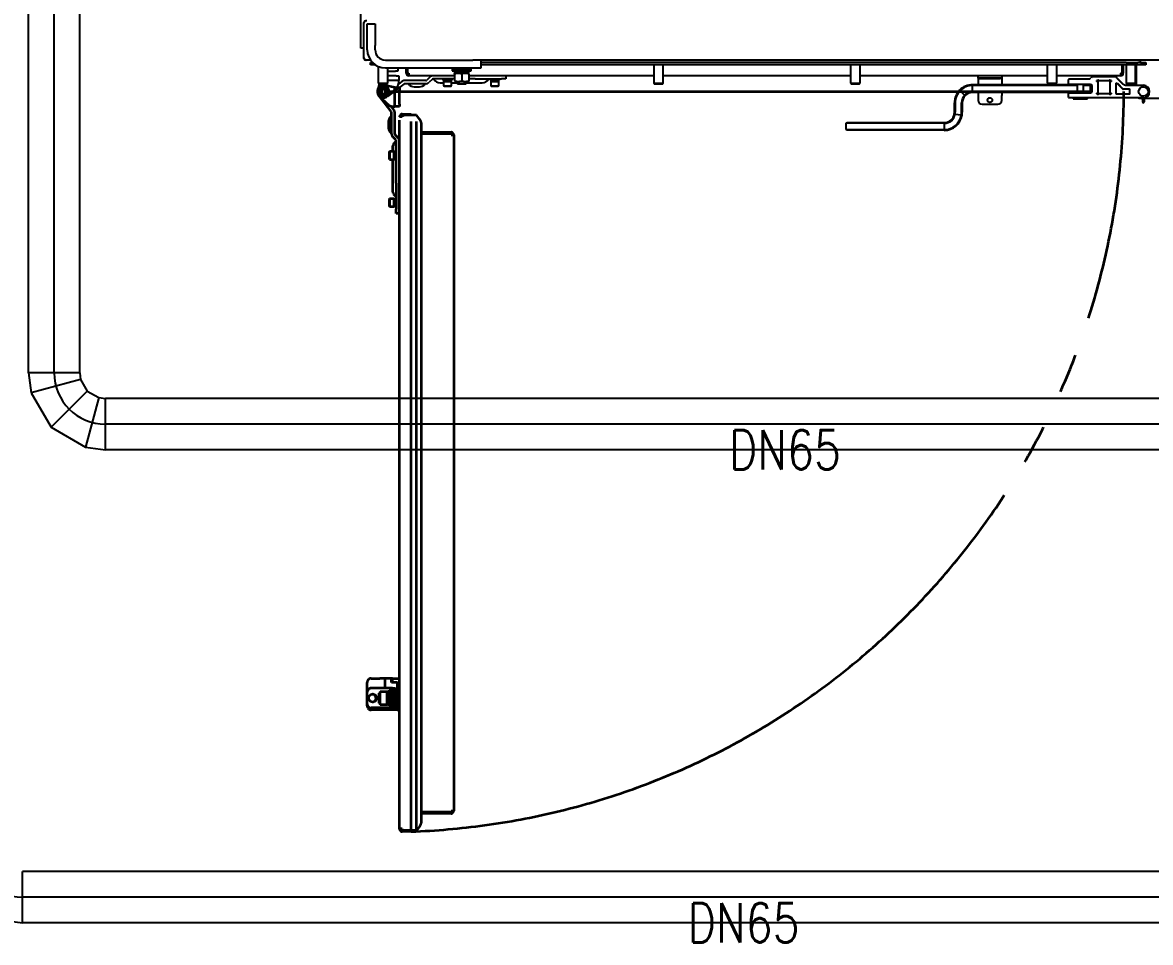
# Model space of a CAD drawing. Extents: x -681219 to -550379, y -242630 to -158199.
# Drawn here: x -583396 to -581963, y -226587 to -225419 of the extents above; entities that cross this region are included whole.
import ezdxf

# ---------------------------------------------------------------- set-up
doc = ezdxf.new("R2010")
doc.units = 0
doc.header["$LTSCALE"] = 1000
doc.linetypes.add('C2', pattern=[17, 14, -1, 1, -1])
doc.linetypes.add('P2', pattern=[23, 18, -1, 1, -1, 1, -1])
for name, color, linetype in [('11050200012', 7, 'CONTINUOUS'), ('19031000045', 7, 'CONTINUOUS'), ('AAO0602001', 7, 'CONTINUOUS'), ('AAQ0501601', 7, 'CONTINUOUS'), ('C__USERS_YSV001_', 7, 'CONTINUOUS'), ('DOTE_油脂（黄）', 7, 'CONTINUOUS'), ('FAA01201', 7, 'CONTINUOUS'), ('GAB00601', 7, 'CONTINUOUS'), ('GAB01201', 7, 'CONTINUOUS'), ('GAE00601', 7, 'CONTINUOUS'), ('GAE01201', 7, 'CONTINUOUS'), ('GZDH011002251', 7, 'CONTINUOUS'), ('GZDH011003041', 7, 'CONTINUOUS'), ('GZDH011003051', 7, 'CONTINUOUS'), ('GZDH011003061', 7, 'CONTINUOUS'), ('GZDH011003131', 7, 'CONTINUOUS'), ('GZDH011005631', 7, 'CONTINUOUS'), ('GZDH011026991', 7, 'CONTINUOUS'), ('GZDH011027001', 7, 'CONTINUOUS'), ('GZDH011030321', 7, 'CONTINUOUS'), ('GZDH011032001', 7, 'CONTINUOUS'), ('PIPE-油脂（黄）', 2, 'CONTINUOUS'), ('SDZB011042941', 7, 'CONTINUOUS'), ('TEXT_油脂（黄）', 7, 'CONTINUOUS'), ('中心线', 4, 'C2')]:
    doc.layers.add(name, color=color, linetype=linetype)
doc.layers.add('双点划线', color=2, linetype='P2', lineweight=35)
doc.styles.add('_TWT_PIPEDN', font='SIMPLEX', dxfattribs={"width": 0.8, "height": 3.5, "bigfont": 'HZTXT'})

# ---------------------------------------------------------------- blocks, each defined once
blk = doc.blocks.new('侧门')
at = {"layer": '双点划线', "ltscale": 0.05}
for p, q in [((0, 0), (0, 940.3)), ((55.1, 89), (913.1, 89)), ((55.1, 85.5), (55.1, 89)), ((913.1, 85.5), (913.1, 89)), ((51.6, 85.5), (53.1, 85.5)), ((51.6, 48), (51.6, 85.5)), ((55.1, 85.5), (53.1, 85.5)), ((53.1, 85.5), (53.1, 48)), ((53.1, 48), (53.1, 85.5)), ((915.1, 85.5), (913.1, 85.5)), ((916.6, 85.5), (915.1, 85.5)), ((915.1, 85.5), (915.1, 48)), ((915.1, 48), (915.1, 85.5)), ((916.6, 85.5), (916.6, 48)), ((53.1, 61.5), (53.1, 61.5)), ((915.1, 61.5), (915.1, 61.5)), ((35.3, 45.7), (30.1, 41.5)), ((926.6, 48), (41.6, 48)), ((932.9, 45.7), (938.1, 41.5)), ((28.6, 35), (30.1, 35)), ((28.6, 23.5), (28.6, 35)), ((938.1, 41.5), (30.1, 41.5)), ((30.1, 41.5), (30.1, 26)), ((30.1, 35), (30.1, 23.5)), ((938.1, 35), (30.1, 35)), ((938.1, 41.5), (938.1, 26)), ((938.1, 23.5), (938.1, 35)), ((939.6, 35), (938.1, 35)), ((939.6, 35), (939.6, 23.5)), ((-5, 20), (-2, 20)), ((-5, 14), (-5, 20)), ((16, 20), (-2, 20)), ((16, 20), (19, 20)), ((19, 20), (19, 14)), ((28.6, 23.5), (30.1, 23.5)), ((30.1, 23.5), (30.1, 26)), ((30.1, 23.5), (32.1, 23.5)), ((32.1, 23.5), (32.1, 20)), ((936.1, 20), (32.1, 20)), ((58.6, 18.2), (54.9, 14.6)), ((61.4, 15.4), (57.8, 11.8)), ((113.7, 16), (62.8, 16)), ((75.1, 16), (75.1, 14.4)), ((75.1, 14.4), (87.1, 14.4)), ((76.4, 14.4), (76.4, 12.8)), ((79.7, 12.8), (81.3, 14.4)), ((82.5, 14.4), (80.9, 12.8)), ((85.7, 12.8), (85.7, 14.4)), ((87.1, 14.4), (87.1, 16)), ((116.2, 16), (113.7, 16)), ((116.2, 16), (149.5, 16)), ((135.1, 16), (135.1, 14.4)), ((135.1, 14.4), (147.1, 14.4)), ((136.4, 14.4), (136.4, 12.8)), ((139.7, 12.8), (141.3, 14.4)), ((142.5, 14.4), (140.9, 12.8)), ((145.7, 12.8), (145.7, 14.4)), ((147.1, 14.4), (147.1, 16)), ((155, 16), (149.5, 16)), ((155, 20), (155, 16)), ((745.1, 16.6), (745.1, 20)), ((745.1, 11.3), (745.1, 16.6)), ((750.1, 16.6), (750.1, 20)), ((750.1, 17), (751.1, 17)), ((750.1, 16.6), (750.1, 11.3)), ((751.1, 20), (751.1, 17)), ((751.1, 17), (756.1, 17)), ((756.1, 17), (780.1, 17)), ((757.3, 17), (756.5, 16.2)), ((763.6, 16.2), (756.5, 16.2)), ((756.5, 16.2), (756.5, 16)), ((763.6, 16), (756.5, 16)), ((763.6, 17), (763.6, 14)), ((776.6, 14), (776.6, 17)), ((783.7, 16.2), (776.6, 16.2)), ((783.7, 16), (776.6, 16)), ((780.1, 17), (785.1, 17)), ((783.7, 16.2), (782.9, 17)), ((783.7, 16), (783.7, 16.2)), ((785.1, 17), (785.1, 20)), ((785.1, 17), (785.1, 13.2)), ((936.1, 23.5), (936.1, 20)), ((936.1, 23.5), (938.1, 23.5)), ((938.1, 26), (938.1, 23.5)), ((939.6, 23.5), (938.1, 23.5)), ((-5, 14), (-7.8, 1.8)), ((-2, 14), (-5, 14)), ((-1.7, 3), (-3.5, 0)), ((-3.5, 0), (-1.7, -3)), ((16, 14), (-2, 14)), ((1.7, 3), (-1.7, 3)), ((3.5, 0), (1.7, 3)), ((1.7, -3), (3.5, 0)), ((25.5, 9.6), (4.9, -6.3)), ((5.7, -5.6), (16.2, 5.1)), ((19, 14), (16, 14)), ((23, 12.7), (18.6, 9.3)), ((19, 12.1), (19, 14)), ((53.5, 14), (26.7, 14)), ((53.5, 10), (26.7, 10)), ((38.8, 6), (45.3, 6)), ((71.7, 11), (76.1, 11)), ((76.1, 12.8), (86.1, 12.8)), ((76.1, 12.8), (76.1, 7.4)), ((76.1, 7.4), (86.1, 7.4)), ((76.1, 7.4), (77.1, 6.8)), ((77.1, 6.8), (85.1, 6.8)), ((85.1, 6.8), (86.1, 7.4)), ((86.1, 7.4), (86.1, 12.8)), ((86.1, 11), (125, 11)), ((136.1, 12.8), (146.1, 12.8)), ((136.1, 12.8), (136.1, 7.4)), ((136.1, 7.4), (146.1, 7.4)), ((136.1, 7.4), (137.1, 6.8)), ((137.1, 6.8), (145.1, 6.8)), ((145.1, 6.8), (146.1, 7.4)), ((146.1, 7.4), (146.1, 12.8)), ((750.1, 11.3), (745.1, 11.3)), ((745.1, 11.3), (745.1, 9.8)), ((745.1, 9.8), (745.1, 5.8)), ((750.1, 9.8), (745.1, 9.8)), ((745.1, 5.8), (745.1, 2)), ((757.6, 2), (745.1, 2)), ((745.1, 2), (745.1, -4.8)), ((750.1, 11.3), (750.1, 9.8)), ((757.6, 11), (757.6, 14)), ((757.6, 14), (762.6, 14)), ((757.6, 11), (757.6, 7.2)), ((762.6, 11), (757.6, 11)), ((757.6, 7.2), (757.6, -16)), ((758.6, 11), (758.6, 9)), ((781.6, 9), (758.6, 9)), ((760.1, 9), (760.1, 7)), ((780.1, 7), (760.1, 7)), ((778.1, 4.4), (762.1, 4.4)), ((762.1, 4.4), (762.1, -4.6)), ((762.4, 7), (762.4, 4.4)), ((777.6, 14), (762.6, 14)), ((777.6, 11), (762.6, 11)), ((767.9, 4.4), (770.5, 7)), ((772.3, 7), (769.7, 4.4)), ((777.6, 14), (782.6, 14)), ((782.6, 11), (777.6, 11)), ((777.8, 4.4), (777.8, 7)), ((778.1, -4.6), (778.1, 4.4)), ((780.1, 7), (780.1, 9)), ((781.6, 9), (781.6, 11)), ((782.6, 14), (782.6, 11)), ((782.6, 11), (782.6, 7.2)), ((782.6, 7.2), (782.6, -16)), ((785.1, 2), (782.6, 2)), ((785.1, 13.2), (785.1, 5.8)), ((785.1, 5.8), (785.1, 2)), ((785.1, 2), (785.1, -4.8)), ((-1.7, -3), (1.7, -3)), ((745.1, -16), (745.1, -4.8)), ((778.1, -4.6), (762.1, -4.6)), ((762.1, -4.6), (763.8, -5.6)), ((776.4, -5.6), (763.8, -5.6)), ((776.4, -5.6), (778.1, -4.6)), ((785.1, -4.8), (785.1, -16)), ((762.6, -21), (750.1, -21)), ((777.6, -21), (762.6, -21)), ((780.1, -21), (777.6, -21))]:
    blk.add_line(p, q, dxfattribs=at)
for centre, radius in [((0, 0), 6.5), ((0, 0), 5.11), ((770.1, -14), 5)]:
    blk.add_circle(centre, radius, dxfattribs=at)
for centre, radius, start, end in [((0, 0), 940.3, 2.1333, 90), ((55.1, 85.5), 3.5, 90, 180), ((55.1, 85.5), 2, 90, 180), ((913.1, 85.5), 3.5, 0, 90), ((913.1, 85.5), 2, 0, 90), ((41.6, 38), 10, 90, 129.3659), ((926.6, 38), 10, 50.6341, 90), ((32.1, 23.5), 3.5, 180, 270), ((33.1, 26), 3, 180, 182.0923), ((32.1, 23.5), 2, 180, 270), ((33.1, 26), 3, 236.4427, 250.5288), ((53.5, 16), 2, 270, 315), ((62.8, 14), 6, 90, 135), ((62.8, 14), 2, 90, 135), ((63.3, 15.5), 0.5, 28.2737, 90), ((71.7, 20), 9, 208.2737, 270), ((125, 20), 9, 270, 331.7263), ((133.3, 15.5), 0.5, 90, 151.7263), ((935.1, 26), 3, 289.4712, 303.5573), ((936.1, 23.5), 2, 270, 0), ((936.1, 23.5), 3.5, 270, 0), ((935.1, 26), 3, 357.9077, 0), ((0, 0), 8, 167.0968, 315.6673), ((9, 12.1), 10, 315.6673, 0), ((26.7, 8), 6, 90, 127.7269), ((26.7, 8), 2, 90, 127.7269), ((31, 9.5), 0.5, 35.3765, 90), ((38.8, 15), 9, 215.3765, 270), ((45.3, 15), 9, 270, 324.6235), ((53, 9.5), 0.5, 90, 144.6235), ((53.5, 16), 6, 270, 315), ((770.1, -14.8), 5, 4.5886, 175.4114), ((750.1, -16), 5, 180, 270), ((762.6, -16), 5, 180, 270), ((777.6, -16), 5, 270, 0), ((780.1, -16), 5, 270, 0)]:
    blk.add_arc(centre, radius, start, end, dxfattribs=at)
blk = doc.blocks.new('fushitu')
at = {"layer": '11050200012', "color": 7, "linetype": 'Continuous'}
for p, q in [((-3981, -1858.2), (-3981, -1879.4)), ((-3969, -1879.4), (-3969, -1860)), ((-3881, -1860), (-3881, -1861)), ((-3869, -1861), (-3869, -1860)), ((-3631, -1856), (-3631, -1879.4)), ((-3619, -1879.4), (-3619, -1856)), ((-3381, -1856), (-3381, -1879.4)), ((-3369, -1879.4), (-3369, -1856)), ((-3131, -1856), (-3131, -1879.4)), ((-3119, -1879.4), (-3119, -1856)), ((-3031, -1856), (-3031, -1879.4)), ((-3019, -1879.4), (-3019, -1856)), ((-3981, -1879.4), (-3969, -1879.4)), ((-3981, -1879.4), (-3980.4, -1880)), ((-3980.4, -1880), (-3969.6, -1880)), ((-3969.6, -1880), (-3969, -1879.4)), ((-3881, -1879.4), (-3869, -1879.4)), ((-3881, -1879.4), (-3880.4, -1880)), ((-3880.4, -1880), (-3869.6, -1880)), ((-3869.6, -1880), (-3869, -1879.4)), ((-3631, -1879.4), (-3619, -1879.4)), ((-3631, -1879.4), (-3630.4, -1880)), ((-3630.4, -1880), (-3619.6, -1880)), ((-3619.6, -1880), (-3619, -1879.4)), ((-3381, -1879.4), (-3369, -1879.4)), ((-3381, -1879.4), (-3380.4, -1880)), ((-3380.4, -1880), (-3369.6, -1880)), ((-3369.6, -1880), (-3369, -1879.4)), ((-3131, -1879.4), (-3119, -1879.4)), ((-3131, -1879.4), (-3130.4, -1880)), ((-3130.4, -1880), (-3119.6, -1880)), ((-3119.6, -1880), (-3119, -1879.4)), ((-3031, -1879.4), (-3019, -1879.4)), ((-3031, -1879.4), (-3030.4, -1880)), ((-3030.4, -1880), (-3019.6, -1880)), ((-3019.6, -1880), (-3019, -1879.4))]:
    blk.add_line(p, q, dxfattribs=at)
at = {"layer": '19031000045', "color": 7, "linetype": 'Continuous'}
for p, q in [((-3958.1, -1870), (-3969, -1870)), ((-3958.1, -1876), (-3969, -1876)), ((-3958.1, -1870), (-3955.1, -1870)), ((-3955.1, -1876), (-3958.1, -1876)), ((-3955.1, -1870), (-3955.1, -1876)), ((-3955.1, -1877.9), (-3955.1, -1876)), ((-3920.6, -1876), (-3947.4, -1876)), ((-3915.5, -1871.8), (-3919.2, -1875.4)), ((-3912.7, -1874.6), (-3916.3, -1878.2)), ((-3884, -1874), (-3911.3, -1874)), ((-3860.4, -1874), (-3866, -1874)), ((-3857.9, -1874), (-3860.4, -1874)), ((-3857.9, -1874), (-3824.6, -1874)), ((-3819.1, -1874), (-3824.6, -1874)), ((-3819.1, -1870), (-3819.1, -1874)), ((-3980, -1880), (-3981.9, -1888.2)), ((-3975.8, -1887), (-3977.6, -1890)), ((-3977.6, -1890), (-3975.8, -1893)), ((-3972.4, -1887), (-3975.8, -1887)), ((-3970.6, -1890), (-3972.4, -1887)), ((-3972.4, -1893), (-3970.6, -1890)), ((-3948.6, -1880.4), (-3969.2, -1896.3)), ((-3968.4, -1895.6), (-3957.9, -1884.9)), ((-3951.1, -1877.3), (-3955.5, -1880.7)), ((-3920.6, -1880), (-3947.4, -1880)), ((-3935.3, -1884), (-3928.8, -1884)), ((-3902.4, -1879), (-3898, -1879)), ((-3888, -1879), (-3881, -1879)), ((-3869, -1879), (-3849.1, -1879)), ((-3975.8, -1893), (-3972.4, -1893))]:
    blk.add_line(p, q, dxfattribs=at)
for radius in [6.5, 5.11]:
    blk.add_circle((-3974.1, -1890), radius, dxfattribs=at)
for centre, radius, start, end in [((-3947.4, -1882), 6, 90, 127.7269), ((-3920.6, -1874), 2, 270, 315), ((-3911.3, -1876), 6, 90, 135), ((-3911.3, -1876), 2, 90, 135), ((-3910.8, -1874.5), 0.5, 28.2737, 90), ((-3902.4, -1870), 9, 208.2737, 270), ((-3849.1, -1870), 9, 270, 331.7263), ((-3840.8, -1874.5), 0.5, 90, 151.7263), ((-3974.1, -1890), 8, 167.0968, 315.6673), ((-3965.1, -1877.9), 10, 315.6673, 0), ((-3947.4, -1882), 2, 90, 127.7269), ((-3943.1, -1880.5), 0.5, 35.3765, 90), ((-3935.3, -1875), 9, 215.3765, 270), ((-3928.8, -1875), 9, 270, 324.6235), ((-3921.1, -1880.5), 0.5, 90, 144.6235), ((-3920.6, -1874), 6, 270, 315)]:
    blk.add_arc(centre, radius, start, end, dxfattribs=at)
at = {"layer": 'AAO0602001', "color": 7, "linetype": 'Continuous'}
for p, q in [((-3898, -1877.2), (-3888, -1877.2)), ((-3898, -1877.2), (-3898, -1882.6)), ((-3898, -1882.6), (-3888, -1882.6)), ((-3898, -1882.6), (-3897, -1883.2)), ((-3897, -1883.2), (-3889, -1883.2)), ((-3889, -1883.2), (-3888, -1882.6)), ((-3888, -1882.6), (-3888, -1877.2)), ((-3838, -1877.2), (-3828, -1877.2)), ((-3838, -1877.2), (-3838, -1882.6)), ((-3838, -1882.6), (-3828, -1882.6)), ((-3838, -1882.6), (-3837, -1883.2)), ((-3837, -1883.2), (-3829, -1883.2)), ((-3829, -1883.2), (-3828, -1882.6)), ((-3828, -1882.6), (-3828, -1877.2))]:
    blk.add_line(p, q, dxfattribs=at)
at = {"layer": 'AAQ0501601', "color": 7, "linetype": 'Continuous'}
for p, q in [((-3216.8, -1873), (-3217.6, -1873.8)), ((-3206.4, -1873.8), (-3217.6, -1873.8)), ((-3217.6, -1873.8), (-3217.6, -1874)), ((-3206.4, -1874), (-3217.6, -1874)), ((-3206.4, -1873.8), (-3207.2, -1873)), ((-3206.4, -1874), (-3206.4, -1873.8)), ((-3201.6, -1873.8), (-3206.4, -1873.8)), ((-3201.6, -1874), (-3206.4, -1874)), ((-3200.8, -1873), (-3201.6, -1873.8)), ((-3190.4, -1873.8), (-3201.6, -1873.8)), ((-3201.6, -1873.8), (-3201.6, -1874)), ((-3190.4, -1874), (-3201.6, -1874)), ((-3190.4, -1873.8), (-3191.2, -1873)), ((-3190.4, -1874), (-3190.4, -1873.8))]:
    blk.add_line(p, q, dxfattribs=at)
at = {"layer": 'C__USERS_YSV001_', "color": 7, "linetype": 'Continuous'}
for p, q in [((-3104, -1880.5), (-3104, -1874.5)), ((-3103.5, -1874), (-3102, -1874)), ((-3102, -1874), (-3079.1, -1874)), ((-3075.5, -1872.5), (-3075.5, -1872.5)), ((-3071.9, -1871), (-3046.1, -1871)), ((-3068, -1877), (-3068, -1876)), ((-3067.5, -1875.5), (-3066.5, -1875.5)), ((-3067, -1876.5), (-3067, -1892.5)), ((-3051, -1876.5), (-3067, -1876.5)), ((-3051.5, -1875.5), (-3050.5, -1875.5)), ((-3051, -1892.5), (-3051, -1876.5)), ((-3050, -1876), (-3050, -1877)), ((-3034.8, -1880.9), (-3042.9, -1872.8)), ((-3042.5, -1872.5), (-3034.5, -1880.5)), ((-3241.8, -1888.9), (-3242.5, -1888.2)), ((-3236.1, -1894.5), (-3241.8, -1888.9)), ((-3226, -1881.2), (-3093, -1881.2)), ((-3226, -1890.2), (-3226, -1882.2)), ((-3093, -1882.2), (-3226, -1882.2)), ((-3226, -1890.2), (-3093, -1890.2)), ((-3093, -1891.2), (-3226, -1891.2)), ((-3102, -1881), (-3103.5, -1881)), ((-3103.5, -1891.5), (-3102, -1891.5)), ((-3076, -1881), (-3102, -1881)), ((-3102, -1891.5), (-3076, -1891.5)), ((-3093, -1881), (-3093, -1891.5)), ((-3085, -1891.5), (-3085, -1881)), ((-3085, -1881.2), (-3077.5, -1881.2)), ((-3076.5, -1882.2), (-3085, -1882.2)), ((-3085, -1890.2), (-3076.5, -1890.2)), ((-3077.5, -1891.2), (-3085, -1891.2)), ((-3077.5, -1881.2), (-3076.5, -1882.2)), ((-3076.5, -1890.2), (-3077.5, -1891.2)), ((-3076.5, -1882.2), (-3076.5, -1890.2)), ((-3074, -1889.5), (-3074, -1883)), ((-3044, -1880.5), (-3044, -1892)), ((-3035.4, -1886.7), (-3042.3, -1879.8)), ((-3041.9, -1879.4), (-3035, -1886.4)), ((-3027, -1887), (-3034.7, -1887)), ((-3030.9, -1882), (-3009, -1882)), ((-3026, -1892), (-3026, -1888)), ((-3249, -1916.3), (-3249, -1904.2)), ((-3248, -1904.2), (-3248, -1916.3)), ((-3240, -1916.3), (-3240, -1904.2)), ((-3239, -1904.2), (-3239, -1916.3)), ((-3236.1, -1894.5), (-3235.3, -1895.2)), ((-3104, -1897.5), (-3104, -1892)), ((-3102, -1898), (-3103.5, -1898)), ((-3009, -1898), (-3102, -1898)), ((-3097.4, -1898), (-3098, -1898.5)), ((-3098, -1898.5), (-3080, -1898.5)), ((-3098, -1898.5), (-3098, -1899)), ((-3098, -1899), (-3080, -1899)), ((-3080, -1898.5), (-3080.6, -1898)), ((-3080, -1899), (-3080, -1898.5)), ((-3068, -1893), (-3068, -1892)), ((-3066.5, -1893.5), (-3067.5, -1893.5)), ((-3067, -1892.5), (-3051, -1892.5)), ((-3050.5, -1893.5), (-3051.5, -1893.5)), ((-3050, -1892), (-3050, -1893)), ((-3043, -1893), (-3027, -1893)), ((-3010.1, -1899.9), (-3010.1, -1898.5)), ((-3010.1, -1899.9), (-3010.1, -1900)), ((-3010.1, -1900), (-3010.1, -1903)), ((-3007.9, -1898.5), (-3007.9, -1899.9)), ((-3007.9, -1900), (-3007.9, -1899.9)), ((-3007.9, -1900), (-3007.9, -1903)), ((-3248.2, -1918.5), (-3249.2, -1918.3)), ((-3248.2, -1918.5), (-3240.3, -1919.7)), ((-3240.3, -1919.7), (-3239.3, -1919.9)), ((-3386.5, -1930.3), (-3385.5, -1929.2)), ((-3386.5, -1938.3), (-3386.5, -1930.3)), ((-3381.5, -1930.3), (-3386.5, -1930.3)), ((-3385.5, -1929.2), (-3381.5, -1929.2)), ((-3381.5, -1929.2), (-3262, -1929.2)), ((-3262, -1930.3), (-3381.5, -1930.3)), ((-3262, -1930.3), (-3262, -1938.3)), ((-3386.5, -1938.3), (-3381.5, -1938.3)), ((-3385.5, -1939.2), (-3386.5, -1938.3)), ((-3381.5, -1939.2), (-3385.5, -1939.2)), ((-3381.5, -1938.3), (-3262, -1938.3)), ((-3262, -1939.2), (-3381.5, -1939.2))]:
    blk.add_line(p, q, dxfattribs=at)
blk.add_circle((-3009, -1890), 6, dxfattribs=at)
for centre, radius, start, end in [((-3103.5, -1874.5), 0.5, 90, 180), ((-3079.1, -1869), 5, 270, 315), ((-3071.9, -1876), 5, 90, 135), ((-3067.5, -1876), 0.5, 90, 180), ((-3067.5, -1877), 0.5, 180, 270), ((-3066.5, -1876), 0.5, 0, 90), ((-3065.5, -1876), 0.5, 180, 270), ((-3052.5, -1876), 0.5, 270, 0), ((-3051.5, -1876), 0.5, 90, 180), ((-3050.5, -1876), 0.5, 0, 90), ((-3050.5, -1877), 0.5, 270, 0), ((-3046.1, -1876), 5, 45, 90), ((-3226, -1904.2), 23, 135.6906, 180), ((-3226, -1904.2), 22, 135.696, 180), ((-3226, -1904.3), 23, 89.993, 135.6888), ((-3226, -1904.2), 22, 89.9964, 135.6975), ((-3226, -1904.3), 14.1, 90.1586, 135.5374), ((-3226, -1904.2), 13, 90, 135.696), ((-3103.5, -1880.5), 0.5, 180, 270), ((-3103.5, -1892), 0.5, 90, 180), ((-3076, -1883), 2, 0, 90), ((-3076, -1889.5), 2, 270, 0), ((-3067.5, -1892), 0.5, 90, 180), ((-3067.5, -1878), 0.5, 0, 90), ((-3067.5, -1891), 0.5, 270, 0), ((-3050.5, -1878), 0.5, 90, 180), ((-3050.5, -1891), 0.5, 180, 270), ((-3050.5, -1892), 0.5, 0, 90), ((-3043, -1880.5), 1, 45, 180), ((-3034.7, -1886), 1, 225, 270), ((-3030.9, -1877), 5, 225, 270), ((-3027, -1888), 1, 0, 90), ((-3009, -1890), 8, 270, 90), ((-3226, -1904.2), 14, 135.696, 180), ((-3226, -1904.2), 13, 135.696, 180), ((-3103.5, -1897.5), 0.5, 180, 270), ((-3067.5, -1893), 0.5, 180, 270), ((-3066.5, -1893), 0.5, 270, 0), ((-3065.5, -1893), 0.5, 90, 180), ((-3052.5, -1893), 0.5, 0, 90), ((-3051.5, -1893), 0.5, 180, 270), ((-3050.5, -1893), 0.5, 270, 0), ((-3043, -1892), 1, 180, 270), ((-3027, -1892), 1, 270, 0), ((-3009, -1903), 1.1, 180, 0), ((-3262, -1916.3), 13, 270, 350.8852), ((-3262, -1916.3), 14, 270, 350.8468), ((-3262, -1916.3), 22, 270.001, 350.8463), ((-3262, -1916.3), 23, 269.9995, 350.8622), ((-3262, -1916.3), 13, 350.8852, 0), ((-3262, -1916.3), 14, 350.8468, 0), ((-3262, -1916.3), 22, 350.8468, 0), ((-3262, -1916.3), 23, 350.8611, 0)]:
    blk.add_arc(centre, radius, start, end, dxfattribs=at)
blk.add_open_spline([(-3010.1, -1899.9), (-3010.1, -1899.7), (-3010, -1899.5), (-3009.6, -1899.2), (-3009.3, -1899.1), (-3008.7, -1899.1), (-3008.4, -1899.2), (-3008, -1899.5), (-3007.9, -1899.7), (-3007.9, -1899.9)], degree=3, knots=[0, 0, 0, 0, 0.25, 0.25, 0.5, 0.5, 0.75, 0.75, 1, 1, 1, 1], dxfattribs=at)
at = {"layer": 'FAA01201', "color": 7, "linetype": 'Continuous'}
for p, q in [((-3884, -1867.8), (-3884, -1867)), ((-3884, -1867.8), (-3884, -1876.2)), ((-3884, -1876.2), (-3884, -1876.9)), ((-3884, -1877), (-3883.3, -1877.4)), ((-3875, -1867.8), (-3875, -1876.2)), ((-3866, -1867), (-3866.7, -1866.6)), ((-3866, -1867.8), (-3866, -1867.1)), ((-3866, -1867.8), (-3866, -1876.2)), ((-3866, -1876.2), (-3866, -1877))]:
    blk.add_line(p, q, dxfattribs=at)
for centre, start, end in [((-3879.5, -1880.1), 69.9144, 110.0839), ((-3879.5, -1863.9), 249.9161, 290.0855), ((-3879.5, -1863.9), 249.9161, 263.3707), ((-3870.5, -1880.1), 69.9161, 110.0855), ((-3870.5, -1863.9), 249.9144, 290.0839), ((-3870.5, -1863.9), 276.6611, 290.0839)]:
    blk.add_arc(centre, 13.1, start, end, dxfattribs=at)
at = {"layer": 'GAB00601', "color": 7, "linetype": 'Continuous'}
for p, q in [((-3899, -1874), (-3899, -1875.6)), ((-3899, -1875.6), (-3887, -1875.6)), ((-3887, -1875.6), (-3887, -1874)), ((-3839, -1874), (-3839, -1875.6)), ((-3839, -1875.6), (-3827, -1875.6)), ((-3827, -1875.6), (-3827, -1874))]:
    blk.add_line(p, q, dxfattribs=at)
at = {"layer": 'GAB01201', "color": 7, "linetype": 'Continuous'}
for p, q in [((-3887, -1861), (-3863, -1861)), ((-3887, -1861), (-3887, -1863.5)), ((-3863, -1863.5), (-3863, -1861)), ((-3887, -1863.5), (-3863, -1863.5))]:
    blk.add_line(p, q, dxfattribs=at)
at = {"layer": 'GAE00601', "color": 7, "linetype": 'Continuous'}
for p, q in [((-3897.6, -1875.6), (-3897.6, -1877.2)), ((-3894.4, -1877.2), (-3892.8, -1875.6)), ((-3891.6, -1875.6), (-3893.2, -1877.2)), ((-3888.3, -1877.2), (-3888.3, -1875.6)), ((-3837.6, -1875.6), (-3837.6, -1877.2)), ((-3834.4, -1877.2), (-3832.8, -1875.6)), ((-3831.6, -1875.6), (-3833.2, -1877.2)), ((-3828.3, -1877.2), (-3828.3, -1875.6))]:
    blk.add_line(p, q, dxfattribs=at)
at = {"layer": 'GAE01201', "color": 7, "linetype": 'Continuous'}
for p, q in [((-3884.2, -1863.5), (-3884.2, -1866.6)), ((-3865.8, -1866.6), (-3884.2, -1866.6)), ((-3865.8, -1866.6), (-3865.8, -1863.5))]:
    blk.add_line(p, q, dxfattribs=at)
at = {"layer": 'GZDH011002251', "color": 7, "linetype": 'Continuous'}
for q in [(-3016, -1853), (-3012.5, -1850)]:
    blk.add_line((-3012.5, -1853), q, dxfattribs=at)
at = {"layer": 'GZDH011003041', "color": 7, "linetype": 'Continuous'}
for p, q in [((-3995, -1804), (-3985, -1804)), ((-3995, -1805.8), (-3995, -1804)), ((-3985, -1804), (-3985, -1805.8)), ((-3995, -1827.2), (-3995, -1805.8)), ((-3985, -1805.8), (-3985, -1827.2)), ((-3995, -1831.5), (-3995, -1827.2)), ((-3995, -1837), (-3995, -1831.5)), ((-3985, -1827.2), (-3985, -1831.5)), ((-3985, -1837), (-3985, -1831.5)), ((-3972, -1850), (-3924.4, -1850)), ((-3972, -1860), (-3924.4, -1860)), ((-3924.4, -1850), (-3903.2, -1850)), ((-3924.4, -1860), (-3903.2, -1860)), ((-3903.2, -1850), (-3861, -1850)), ((-3903.2, -1860), (-3852.2, -1860)), ((-3852.2, -1860), (-3850.5, -1860)), ((-3850.5, -1860), (-3850.5, -1850))]:
    blk.add_line(p, q, dxfattribs=at)
for radius in [23, 13]:
    blk.add_arc((-3972, -1837), radius, 180, 270, dxfattribs=at)
at = {"layer": 'GZDH011003051', "color": 7, "linetype": 'Continuous'}
blk.add_line((-4000, -1804.5), (-4000, -1845.5), dxfattribs=at)
for centre, start, end in [((-3995.5, -1804.5), 90, 180), ((-3995.5, -1845.5), 180, 270)]:
    blk.add_arc(centre, 4.5, start, end, dxfattribs=at)
at = {"layer": 'GZDH011003061', "color": 7, "linetype": 'Continuous'}
for p, q in [((-4000, -1806), (-4000, -1844)), ((-3991, -1850), (-3997, -1850)), ((-2139, -1850), (-3861, -1850))]:
    blk.add_line(p, q, dxfattribs=at)
for centre, start_param, end_param in [((-3997, -1806), 3.141593, 4.712389), ((-3997, -1844), 4.712389, 6.283185)]:
    blk.add_ellipse(centre, major_axis=(0, -6), ratio=0.5, start_param=start_param, end_param=end_param, dxfattribs=at)
at = {"layer": 'GZDH011003131', "color": 7, "linetype": 'Continuous'}
for p, q in [((-4003, -1825), (-4003, -550)), ((-4003, -1835), (-4003, -1825)), ((-4000, -1835), (-4003, -1835))]:
    blk.add_line(p, q, dxfattribs=at)
at = {"layer": 'GZDH011005631', "color": 7, "linetype": 'Continuous'}
for p, q in [((-3219, -1873), (-3219, -1870)), ((-3219, -1873), (-3219, -1876.8)), ((-3214, -1873), (-3219, -1873)), ((-3219, -1876.8), (-3219, -1881.2)), ((-3194, -1873), (-3214, -1873)), ((-3189, -1873), (-3194, -1873)), ((-3189, -1870), (-3189, -1873)), ((-3189, -1873), (-3189, -1876.8)), ((-3189, -1876.8), (-3189, -1881.2)), ((-3219, -1891.2), (-3219, -1894.8)), ((-3189, -1891.2), (-3189, -1894.8)), ((-3219, -1894.8), (-3219, -1901)), ((-3189, -1901), (-3189, -1894.8)), ((-3214, -1906), (-3194, -1906))]:
    blk.add_line(p, q, dxfattribs=at)
blk.add_circle((-3204, -1900.8), 3, dxfattribs=at)
for centre, start, end in [((-3214, -1901), 180, 270), ((-3194, -1901), 270, 0)]:
    blk.add_arc(centre, 5, start, end, dxfattribs=at)
at = {"layer": 'GZDH011026991', "color": 7, "linetype": 'Continuous'}
for p, q in [((-3945.5, -1866.5), (-3945.5, -1860)), ((-3944, -1860), (-3944, -1866.5)), ((-3036, -1866.5), (-3036, -1856)), ((-3034.5, -1856), (-3034.5, -1866.5)), ((-3945.5, -1866.5), (-3944, -1866.5)), ((-3944, -1866.5), (-3944, -1864)), ((-3944, -1866.5), (-3942, -1866.5)), ((-3942, -1866.5), (-3942, -1870)), ((-3884, -1870), (-3942, -1870)), ((-3631, -1870), (-3866, -1870)), ((-3381, -1870), (-3619, -1870)), ((-3131, -1870), (-3369, -1870)), ((-3038, -1870), (-3119, -1870)), ((-3038, -1866.5), (-3038, -1870)), ((-3038, -1866.5), (-3036, -1866.5)), ((-3036, -1864), (-3036, -1866.5)), ((-3034.5, -1866.5), (-3036, -1866.5))]:
    blk.add_line(p, q, dxfattribs=at)
for centre, radius, start, end in [((-3942, -1866.5), 3.5, 180, 270), ((-3942, -1866.5), 2, 180, 270), ((-3038, -1866.5), 2, 270, 0), ((-3038, -1866.5), 3.5, 270, 0)]:
    blk.add_arc(centre, radius, start, end, dxfattribs=at)
at = {"layer": 'GZDH011027001', "color": 7, "linetype": 'Continuous'}
for p, q in [((-3018, -1856), (-3018, -1882)), ((-3013, -1898.5), (-2987, -1898.5))]:
    blk.add_line(p, q, dxfattribs=at)
blk.add_arc((-3013, -1893.5), 5, 244.1581, 270, dxfattribs=at)
at = {"layer": 'GZDH011030321', "color": 7, "linetype": 'Continuous'}
for p, q in [((-3991, -1853), (-3988.5, -1853)), ((-3991, -1856), (-3991, -1853)), ((-3985, -1856), (-3991, -1856)), ((-3031, -1853), (-3850.5, -1853)), ((-3031, -1856), (-3850.5, -1856)), ((-3031, -1853), (-3016, -1853)), ((-3006, -1856), (-3031, -1856)), ((-3012.5, -1853), (-3006, -1853)), ((-3006, -1853), (-3006, -1856))]:
    blk.add_line(p, q, dxfattribs=at)
at = {"layer": 'GZDH011032001', "color": 7, "linetype": 'Continuous'}
for p, q in [((-3944, -1860), (-3944, -1864)), ((-3036, -1856), (-3036, -1864))]:
    blk.add_line(p, q, dxfattribs=at)
for centre, start, end in [((-3941, -1864), 236.4427, 250.5288), ((-3039, -1864), 289.4712, 303.5573)]:
    blk.add_arc(centre, 3, start, end, dxfattribs=at)
at = {"layer": 'SDZB011042941', "color": 7, "linetype": 'Continuous'}
for p, q in [((-3956, -1860), (-3956, -1864)), ((-3969, -1864), (-3959, -1864)), ((-3956, -1864), (-3959, -1864))]:
    blk.add_line(p, q, dxfattribs=at)

msp = doc.modelspace()

# ---------------------------------------------------------------- linework, layer by layer
at = {"layer": 'DOTE_油脂（黄）', "color": 1}
for p, q in [((-583355.6038, -225863.929), (-583355.6038, -223966.6983)), ((-581572.138, -225928.929), (-583290.6038, -225928.929)), ((-581572.138, -226529.545), (-583395.7754, -226529.545))]:
    msp.add_line(p, q, dxfattribs=at)
for centre in [(-583290.6038, -225863.929, 3800), (-583395.7754, -226464.545, 3800)]:
    msp.add_arc(centre, 65, 180, 270, dxfattribs=at)
at = {"layer": 'PIPE-油脂（黄）', "color": 1}
for p, q in [((-583388.1038, -225863.929), (-583388.1038, -223966.6983)), ((-583323.1038, -225863.929), (-583323.1038, -223966.6983)), ((-583388.1038, -225863.929, 3800), (-583384.7815, -225889.1639, 3800)), ((-583323.1038, -225863.929, 3800), (-583321.9964, -225872.3406, 3800)), ((-583321.9964, -225872.3406, 3800), (-583313.5848, -225886.91, 3800)), ((-583384.7815, -225889.1639, 3800), (-583359.5467, -225932.8719, 3800)), ((-583313.5848, -225886.91, 3800), (-583299.0154, -225895.3216, 3800)), ((-583299.0154, -225895.3216, 3800), (-583290.6038, -225896.429, 3800)), ((-581572.138, -225896.429), (-583290.6038, -225896.429)), ((-583359.5467, -225932.8719, 3800), (-583315.8386, -225958.1068, 3800)), ((-583315.8386, -225958.1068, 3800), (-583290.6038, -225961.429, 3800)), ((-581572.138, -225961.429), (-583290.6038, -225961.429)), ((-581572.138, -226497.045), (-583395.7754, -226497.045)), ((-583421.0102, -226558.7227, 3800), (-583395.7754, -226562.045, 3800)), ((-581572.138, -226562.045), (-583395.7754, -226562.045))]:
    msp.add_line(p, q, dxfattribs=at)
at = {"layer": 'PIPE-油脂（黄）'}
for p, q in [((-583323.1038, -225863.929, 3800), (-583388.1038, -225863.929, 3800)), ((-583321.9964, -225872.3406, 3800), (-583384.7815, -225889.1639, 3800)), ((-583313.5848, -225886.91, 3800), (-583359.5467, -225932.8719, 3800)), ((-583299.0154, -225895.3216, 3800), (-583315.8386, -225958.1068, 3800)), ((-583290.6038, -225961.429, 3800), (-583290.6038, -225896.429, 3800)), ((-583395.7754, -226562.045, 3800), (-583395.7754, -226497.045, 3800))]:
    msp.add_line(p, q, dxfattribs=at)

# ---------------------------------------------------------------- block references
at = {"layer": '中心线'}
msp.add_blockref('fushitu', (-578962.82, -223616.6983), dxfattribs=at)
at = {"layer": '双点划线', "rotation": 270}
msp.add_blockref('侧门', (-582936.92, -225506.6983), dxfattribs=at)

# ---------------------------------------------------------------- texts
at = {"layer": 'TEXT_油脂（黄）', "style": '_TWT_PIPEDN', "width": 0.8}
for p in [(-582498.2042, -225986.429), (-582550.79, -226587.045)]:
    msp.add_text('DN65', height=50, dxfattribs=at).set_placement(p)

doc.saveas('drawing.dxf')
